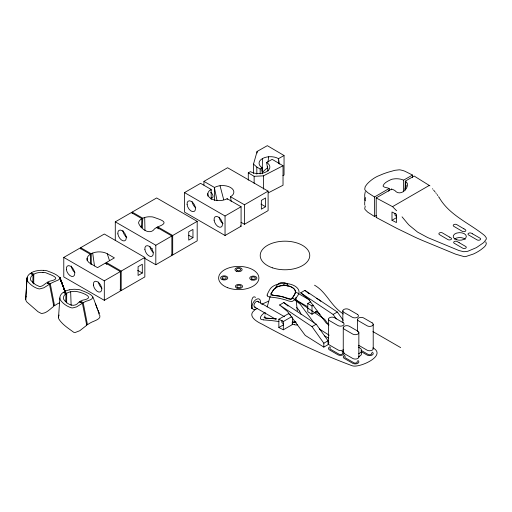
<?xml version="1.0" encoding="UTF-8"?>
<svg xmlns="http://www.w3.org/2000/svg" width="512" height="512" viewBox="0 0 512 512"><rect width="100%" height="100%" fill="white"/><g stroke="black" fill="none" stroke-linecap="round" stroke-linejoin="round"><path stroke-width="0.77" d="M91.277 264.422L91.226 253.773L80.672 247.68L80.672 248.896M412.474 177.485L412.474 175.046L403.59 180.179L403.526 191.789M66.637 302.944L66.714 293.242L64.179 291.776L64.166 292.986M211.232 199.494L211.11 189.427L200.557 183.334L184.518 192.595L184.518 212.096L225.043 235.494L241.082 226.227L241.082 206.733L227.155 198.688A11.341 6.547 0 0 1 211.174 198.726A11.341 6.547 0 0 1 210.989 189.498L211.136 190.214M33.709 283.936L33.792 274.227L31.258 272.768L31.238 274.15M214.586 200.41L214.49 187.475L203.936 181.382L203.936 185.043M405.658 189.05L405.773 181.568L405.293 181.184L405.082 189.792M32.832 283.008L32.998 274.746L30.451 273.274A15.296 8.832 0 0 0 26.944 278.995M65.766 301.587L65.92 293.76L63.379 292.288A14.496 8.371 0 0 0 61.869 293.542L61.293 294.195A16.09 9.286 0 0 0 60.006 296.659L59.91 298.81A11.616 6.707 0 0 0 60.256 299.821C62.867 303.578 67.014 306.522 71.405 307.814A3.923 2.266 0 0 0 72.845 307.904L76.582 306.886L82.406 303.27L86.739 325.274L79.763 330.726L75.328 332.448A2.797 1.613 0 0 1 73.741 332.301C68.48 328.397 62.054 324.429 58.669 318.726A16.122 9.306 0 0 1 58.637 316.403L59.11 315.034M262.464 158.56L262.208 172.845A39.334 22.707 0 0 1 267.264 168.083L267.507 166.214M141.542 227.008L141.875 218.669L131.328 212.582L115.283 221.843L115.283 240.563M142.374 227.738L142.765 218.208L132.173 212.096L132.173 213.312M59.546 303.213L59.827 297.882M25.734 299.706L26.925 278.464M25.67 299.373L27.149 277.395M59.552 302.47L58.541 317.114M261.894 168.768L262.029 167.654A11.341 6.547 0 0 1 262.605 158.477A11.341 6.547 0 0 1 278.502 158.65L284.045 155.514L284.045 175.008L282.925 175.642M261.907 171.104L262.029 167.654M275.565 288.525C275.91 285.862 278.016 283.635 280.506 282.758C283.181 281.747 287.891 282.867 287.789 286.086M268 162.144L268.659 156.762M391.418 189.766L391.558 189.075A15.93 9.197 0 0 1 394.874 190.528C399.718 196.55 408.096 189.702 407.507 183.878A12.211 7.046 0 0 0 406.035 181.805L405.773 181.568M403.59 180.173A10.842 6.259 0 0 0 398.829 178.893A12.39 7.149 0 0 0 394.925 178.803L392.634 179.11A8.742 5.05 0 0 0 391.405 179.43C388.352 180.877 383.904 182.656 383.014 186.08C384.627 188.736 391.552 186.502 388.704 191.213M267.174 306.982L270.234 296.147M253.504 173.472L253.504 164.115L257.094 151.456L267.328 145.664L284.045 155.514M265.069 314.202L265.498 312.73M365.306 191.571L364.736 194.522L364.717 201.133M26.061 296.288L25.818 296.96A15.987 9.229 0 0 0 25.83 300.045L26.24 301.062A13.274 7.667 0 0 0 26.867 302.022L38.086 311.782L41.133 313.363A2.72 1.568 0 0 0 41.997 313.453C46.822 313.056 50.144 308.954 53.811 306.266L49.478 284.262L46.765 282.694L42.662 285.702L40.314 286.579A2.182 1.261 0 0 1 39.59 286.579L35.341 284.595L30.88 280.499A8.781 5.069 0 0 1 30.554 279.59L30.534 278.426A11.718 6.765 0 0 1 32.986 274.746M365.242 206.054L364.73 208.538A7.398 4.269 0 0 0 365.062 209.504L367.661 212.109L374.483 216.48L376.339 215.405M264.979 315.834C262.541 320.442 274.176 317.722 276.544 318.925M264.704 312.653C261.6 314.573 257.21 319.923 263.533 319.814M264.557 317.171L264 317.766L276.16 319.027M252.141 308.07L251.706 308.416M53.229 304.947L54.547 305.715L56.499 304.416A25.958 14.989 0 0 1 58.208 303.475L59.578 302.822M49.478 284.262L43.872 287.77L39.821 288.896A3.885 2.246 0 0 1 38.771 288.845C34.24 287.731 30.086 284.608 27.36 280.877A11.661 6.733 0 0 1 26.989 279.814L26.899 278.995M42.97 272.352L44.845 272.557A8.365 4.832 0 0 1 45.875 272.774C51.002 275.046 62.893 278.534 49.811 281.152A15.475 8.934 0 0 0 47.59 282.195L50.285 283.757L51.891 282.842A23.354 13.485 0 0 1 53.37 282.131L58.586 279.872L60.032 278.573A2.554 1.472 0 0 0 60.09 278.221C57.216 274.202 51.539 272.614 47.059 270.822A11.475 6.624 0 0 0 45.427 270.502L43.686 270.317M66.714 293.235A10.931 6.31 0 0 1 70.662 291.782L71.117 291.686A12.211 7.046 0 0 1 74.963 291.341C79.827 291.501 97.536 297.632 82.778 300.147A15.565 8.986 0 0 0 80.518 301.21L83.373 302.669A26.234 15.149 0 0 1 86.016 301.261C101.21 297.434 86.374 292.365 80.134 289.869A11.475 6.624 0 0 0 78.47 289.53L74.822 289.274A15.987 9.229 0 0 0 69.83 289.754L69.242 289.882M132.173 212.096L156.653 197.958L197.184 221.357L197.184 240.851L172.698 254.989L172.051 254.618M90.381 254.259A11.341 6.547 0 0 0 90.381 263.52L97.517 267.642L105.536 263.008L120.352 271.565L120.352 291.059L104.307 300.32L63.782 276.922L63.782 257.427L79.827 248.166L90.381 254.259L90.432 264.038M80.672 247.68L104.307 234.029L144.838 257.427L144.838 276.922L121.197 290.573L119.949 289.85M203.936 181.382L227.578 167.738L268.102 191.136L268.102 210.63L244.461 224.282L241.03 222.298M106.682 263.91L106.381 262.522L114.4 257.888L107.264 253.773A11.341 6.547 0 0 0 91.226 253.773M115.283 221.843L155.814 245.242L171.853 235.981L171.853 255.475L155.814 264.736L144.819 258.394M142.765 218.208A11.091 6.4 0 0 1 144.691 217.491L145.139 217.363A12 6.925 0 0 1 149.005 216.774L151.878 216.851A8.096 4.672 0 0 1 153.184 217.069C160.467 219.75 170.938 222.278 157.715 226.842L172.698 235.494L197.184 221.357M63.782 257.427L104.307 280.826L120.352 271.565M106.381 262.522L121.197 271.072L144.838 257.427M184.518 192.595L225.043 215.994L241.082 206.733M214.49 187.475A11.341 6.547 0 0 1 230.528 187.475A11.341 6.547 0 0 1 230.528 196.742L244.461 204.781L268.102 191.136M192.96 237.683L188.736 240.122L188.736 231.834L192.96 229.395L192.96 237.683L188.845 235.309M142.304 273.024L138.08 275.462L138.08 266.688L142.304 264.25L142.304 273.024L137.709 270.368M265.568 206.733L261.35 209.171L261.35 200.397L265.568 197.958L265.568 206.733L260.973 204.077M374.483 216.48L374.483 196.979L389.306 188.422M485.754 241.773C487.917 245.082 483.258 247.712 481.146 249.523A51.603 29.792 0 0 1 478.003 251.597A45.901 26.502 0 0 1 473.389 254.022L465.6 256.602A4.902 2.829 0 0 1 464.16 256.646L455.61 254.17L423.149 240.755A313.478 180.986 0 0 1 414.931 237.139L396.646 228.269L376.192 217.44L376.192 197.946L391.558 189.075M405.261 181.165L414.144 176.032L429.933 185.85M376.192 197.946L392.531 206.656L429.466 185.331M376.192 217.44L376.864 217.056M391.987 220.269L396.448 222.566L396.448 214.278L391.987 211.981L391.987 220.269L396.742 217.523M279.59 305.005L283.814 302.566L316.224 324.205L328.045 340.781L328.045 344.678L323.827 347.117L305.248 335.418L287.52 311.533L279.59 305.005L312.006 326.643L323.827 343.219L323.827 347.117M329.011 324.902L326.355 323.232L308.627 299.347L300.698 292.819L304.922 290.381L337.331 312.019L343.245 320.307M292.589 317.67L292.589 324.448L283.315 329.805L278.854 327.507L278.854 319.219L288.365 313.728L290.778 315.117M317.382 311.11L312.006 314.214L307.782 311.776L307.782 303.488L310.509 301.914M278.854 319.219L283.315 321.517L291.923 316.544M307.782 303.488L312.006 305.926L313.35 305.152M278.854 327.507L283.61 324.762M312.006 326.643L316.224 324.205M300.698 292.819L333.114 314.458L337.331 312.019M323.827 343.219L328.045 340.781M248.288 180.166L248.288 172.858L250.419 171.648A11.341 6.547 0 0 0 266.458 171.744A11.341 6.547 0 0 0 266.618 162.483L272.16 159.341L283.027 165.741L283.027 185.242L268.333 192.832M253.504 164.115L256.826 167.059L260.173 169.024L262.304 167.821L262.317 168.41M296.211 322.746L292.378 321.978M248.288 172.858L254.138 176.301L263.43 175.866L283.027 165.741M295.814 321.76L292.064 322.227M268.646 301.19L263.795 303.315A35.642 20.576 0 0 0 261.747 304.442M297.638 324.736L296.96 324.922A2.573 1.485 0 0 1 296.032 325.005L294.477 324.755M290.906 299.36L289.747 298.938A49.152 28.378 0 0 0 272.109 295.168L270.752 295.053A73.069 42.182 0 0 1 273.517 289.766A11.341 6.547 0 0 1 288.077 285.894A11.341 6.547 0 0 1 294.784 294.304A73.069 42.182 0 0 1 290.925 299.366M295.981 299.93L307.155 306.458M412.474 175.046L404.934 171.251A22.982 13.267 0 0 0 403.168 170.624A25.222 14.56 0 0 0 402.374 170.381L400.454 169.939A6.317 3.648 0 0 0 399.226 169.824L394.938 170.304L387.968 172.256A94.643 54.643 0 0 0 383.206 173.907L377.478 176.307A36.173 20.883 0 0 0 373.446 178.605L372.077 179.571A52.186 30.131 0 0 0 367.149 183.994L365.242 186.56L364.73 189.043A7.398 4.269 0 0 0 365.062 190.003L367.661 192.608L374.483 196.979M240.397 225.837L241.082 226.227M400.653 347.603L372.902 331.571M295.296 291.757L309.568 300M141.869 218.669A11.52 6.65 0 0 0 138.573 222.976C140.192 228.403 149.722 235.885 154.547 228.864A27.59 15.93 0 0 1 156.858 227.322L171.853 235.981M358.65 345.286L367.091 350.163A3.584 2.067 0 0 0 371.488 350.464A3.584 2.067 0 0 0 373.043 348.07M358.406 347.098L359.706 347.846A6.566 3.789 0 0 1 358.784 353.651M361.005 350.304L368.147 354.426A2.086 1.203 0 0 0 370.874 354.541A2.086 1.203 0 0 0 371.469 353.005M361.248 351.661L367.091 355.04A3.584 2.067 0 0 0 372.16 355.04A3.584 2.067 0 0 0 372.16 352.115M324.531 335.827L328.653 338.208M257.926 301.376L284.518 316.73M341.978 351.258L343.923 352.384M171.213 255.11L171.853 255.475M254.637 307.066L275.552 319.136M65.92 293.76A10.886 6.285 0 0 0 64.992 294.554L64.544 295.059A12.39 7.149 0 0 0 63.494 297.229L63.482 298.586A8.742 5.05 0 0 0 63.725 299.354C66.95 304.314 74.278 308.205 78.714 302.381A24.314 14.035 0 0 1 79.693 301.702L82.406 303.27M86.317 324.058L87.475 324.723L83.213 302.765M86.246 324.986L86.739 325.274M267.277 168.09L267.981 168.506M314.534 285.21C323.834 290.406 328.634 300.326 335.853 307.718A34.886 20.141 60 0 0 338.029 309.824L338.803 310.509A38.765 22.381 60 0 0 341.299 312.531L343.392 314.022M315.398 311.469L320.019 314.291M316.646 298.374L320.742 300.883L320.742 301.402M319.238 328.941L329.19 335.206M373.069 347.923C387.405 355.712 359.034 368.346 352.269 365.779C321.248 354.285 291.168 340.166 262.189 324.205C257.216 321.971 247.021 316.122 254.31 310.394A54.195 31.29 0 0 1 255.68 309.03M304.922 290.381L309.19 293.894M283.814 302.566L288.083 306.08M392.531 206.656L396.627 210.765M98.906 314.016C103.098 318.957 93.83 320.787 90.816 322.643A29.382 16.966 0 0 0 87.482 324.73M432.467 188.736L432.755 189.082M402.048 216.838L407.347 223.213A35.91 24.435 56.3 0 0 409.248 225.286L417.574 232.096L427.674 237.562L458.938 250.522L463.827 251.744L467.501 251.328A19.699 11.379 0 0 0 468.019 251.181L476.435 247.616L483.718 242.586L486.355 239.053L486.176 237.613L484.941 235.936A32.838 18.931 0.2 0 0 483.738 234.829C468.518 222.746 449.03 214.938 439.027 197.261M433.568 190.054L435.046 191.891M435.725 192.762L436.275 193.485M314.182 323.078L300.186 304.224L292.256 297.696L324.666 319.334L328.762 325.069M437.005 194.458L437.805 195.552M333.114 314.458L336.294 318.918M438.592 196.646L438.854 197.018M299.469 311.014L300.333 312.608A41.434 23.923 0 0 1 301.088 314.541M255.565 297.325C251.974 294.534 251.059 302.573 251.642 305.094M99.027 313.114L98.054 310.643L99.168 313.504L95.45 303.795M59.475 277.12L65.216 291.872M65.248 291.898L59.693 277.363L64.986 291.29M65.018 291.328L59.782 277.478L65.03 291.45M65.056 291.488L59.872 277.606L65.056 291.61M97.408 308.992L92.96 296.954M96.39 306.24L96.518 306.586M65.094 291.686L60 277.856L65.101 291.834M107.264 253.773L109.389 260.275M251.578 308.371L251.654 305.299M220.038 185.715L223.693 199.661M106.752 264.256L106.829 264.602M105.536 263.008L105.683 263.706M156.858 227.322L157.005 228.019M214.515 188.269L217.088 200.678M158.144 228.915L157.715 226.842M79.693 301.709L79.827 302.394M54.547 305.715L50.285 283.757M47.59 282.195L47.891 283.763M80.518 301.21L80.781 302.579M266.618 162.483L268.026 171.136M279.386 164.09L278.502 158.65L278.534 163.686M230.528 196.742L231.181 201.491M227.155 198.688L227.258 199.43M92.691 253.056L94.483 265.914M297.312 310.854L295.878 297.504M70.662 291.776L71.136 305.37M144.691 217.491L144.979 230.336M87.098 258.336L87.142 260.627M262.336 169.594L262.374 173.818M207.821 193.581L207.846 196.128M373.21 324.365L373.21 348.736M364.71 201.888L364.71 205.139M358.854 332.653L358.854 357.024M357.6 319.418L357.6 331.206M343.251 327.699L343.251 352.077M342.829 310.886L342.829 322.682M328.474 319.174L328.474 343.546M312.006 305.926L312.006 314.214M283.315 321.517L283.315 329.805M263.43 175.866L263.43 189.126M260.173 169.024L260.173 173.901M257.094 151.456L257.094 153.018M256.826 167.059L256.826 174.074M254.138 176.301L254.138 183.322M244.461 204.781L244.461 224.282M225.043 215.994L225.043 235.494M172.698 235.494L172.698 254.989M155.814 245.242L155.814 264.736M121.197 271.072L121.197 290.573M104.307 280.826L104.307 300.32M33.766 274.214A11.45 6.611 0 0 1 42.957 272.397M31.232 272.755A15.014 8.672 0 0 1 43.674 270.368M64.179 291.776A14.4 8.314 0 0 1 69.242 289.882M102.022 288.224A5.971 3.45 60 0 1 98.445 282.029M75.002 272.627A5.971 3.45 60 0 1 71.392 266.067M195.738 207.795A5.971 3.45 60 0 1 192.16 201.6M223.053 223.61A5.971 3.45 60 0 1 219.174 217.197M210.688 192.352A3.283 1.894 60 0 1 213.005 196.122A3.283 1.894 60 0 1 211.11 197.914M141.082 226.003A3.283 1.894 60 0 1 141.21 227.546M126.803 237.254A5.971 3.45 60 0 1 122.893 230.483M152.32 248.813A3.283 1.894 60 0 1 152.179 248.512M153.222 252.41A5.971 3.45 60 0 1 149.946 246.445M282.266 285.83A5.971 3.45 -60 0 1 287.789 284.544M283.29 323.296A3.283 1.894 -60 0 1 282.08 320.269M255.642 307.168A3.283 1.894 -60 0 1 253.978 305.216A3.283 1.894 -60 0 1 256.211 301.581A3.283 1.894 -60 0 1 258.566 302.413M257.178 308.467A5.971 3.45 -60 0 1 252.064 306.886A5.971 3.45 -60 0 1 256.781 299.091A5.971 3.45 -60 0 1 260.333 303.258M342.266 352.685A2.086 1.203 0 0 1 341.805 354.272A2.086 1.203 0 0 1 339.021 354.182L330.579 349.312A2.086 1.203 0 0 1 330.528 347.635M344.064 353.12A3.584 2.067 0 0 1 342.042 355.2A3.584 2.067 0 0 1 337.965 354.797L329.523 349.92A3.584 2.067 0 0 1 330.029 346.752M343.034 351.872A3.584 2.067 0 0 1 343.789 352.512M357.114 361.293A2.086 1.203 0 0 1 356.518 362.829A2.086 1.203 0 0 1 353.798 362.714L345.357 357.843A2.086 1.203 0 0 1 345.299 356.166M343.251 349.779A3.584 2.067 0 0 1 337.965 349.92L329.523 345.043A3.584 2.067 0 0 1 328.922 342.579M357.805 360.397A3.584 2.067 0 0 1 357.805 363.322A3.584 2.067 0 0 1 352.742 363.322L344.301 358.451A3.584 2.067 0 0 1 344.8 355.283M361.242 352.166A6.566 3.789 0 0 1 358.784 356.576M358.688 356.358A3.584 2.067 0 0 1 357.139 358.752A3.584 2.067 0 0 1 352.742 358.451L344.301 353.574A3.584 2.067 0 0 1 343.699 351.11M454.496 239.066A6.566 3.789 0 0 1 465.28 239.29M396.64 216.013A3.283 1.894 -60 0 1 395.117 213.325M365.459 200.973A5.971 3.45 -60 0 1 365.459 197.562M405.248 189.952A3.283 1.894 -60 0 1 405.248 187.981M406.138 186.208A3.283 1.894 -60 0 1 406.554 185.722M263.514 319.91A108.582 62.688 0 0 1 278.976 321.562M291.942 324.032A108.582 62.688 0 0 1 294.547 324.659M296.646 307.571A28.358 16.371 0 0 1 299.398 311.027M271.002 293.51C272.8 296.742 278.099 295.162 281.242 296.429A15.526 8.966 0 0 1 283.93 297.184C286.854 298.381 291.77 301.235 293.357 296.755C294.387 294.528 296.64 291.725 294.528 289.402A12.211 7.046 0 0 0 292.378 287.533A10.925 6.304 0 0 0 284.813 285.491L284.326 285.498A12.39 7.149 0 0 0 280.467 285.856L278.323 286.413A8.742 5.05 0 0 0 277.222 286.861L273.638 289.677L271.002 293.51M267.104 295.136L267.731 296.493L270.266 297.107A45.901 26.502 0 0 1 288.979 301.088L291.904 301.549L294.074 300.326A76.646 44.25 0 0 0 298.125 295.021A14.925 8.614 0 0 0 289.318 283.955A14.925 8.614 0 0 0 270.144 289.043A76.646 44.25 0 0 0 267.245 294.598L267.104 295.136M357.382 314.336L348.941 309.459A3.584 2.067 0 0 0 343.878 309.459A3.584 2.067 0 0 0 343.878 312.384L352.32 317.261A3.584 2.067 0 0 0 357.382 317.261A3.584 2.067 0 0 0 357.382 314.336M372.16 322.867L363.718 317.99A3.584 2.067 0 0 0 358.65 317.99A3.584 2.067 0 0 0 358.65 320.915L367.091 325.792A3.584 2.067 0 0 0 372.16 325.792A3.584 2.067 0 0 0 372.16 322.867M343.034 322.624L334.592 317.747A3.584 2.067 0 0 0 329.523 317.747A3.584 2.067 0 0 0 329.523 320.672L337.965 325.549A3.584 2.067 0 0 0 343.034 325.549A3.584 2.067 0 0 0 343.034 322.624M357.805 331.155L349.363 326.278A3.584 2.067 0 0 0 344.301 326.278A3.584 2.067 0 0 0 344.301 329.203L352.742 334.08A3.584 2.067 0 0 0 357.805 334.08A3.584 2.067 0 0 0 357.805 331.155M472.525 233.83L471.578 233.28A2.086 1.21 0.1 0 0 468.621 233.28A2.086 1.21 0.1 0 0 468.621 234.989L477.062 239.872A2.086 1.21 0 0 0 480.019 239.872A2.086 1.21 0 0 0 480.019 238.17L472.525 233.83M459.155 242.688L457.222 241.568A2.086 1.21 0.1 0 0 454.266 241.562A2.086 1.21 0.1 0 0 454.266 243.277L462.707 248.16A2.086 1.21 0 0 0 465.664 248.16A2.086 1.21 0 0 0 465.664 246.451L459.155 242.688M463.942 228.845L456.8 224.64A2.086 1.235 0.6 0 0 453.85 224.602A2.086 1.235 0.6 0 0 453.837 226.349L462.285 231.309A2.086 1.21 0.3 0 0 465.242 231.315A2.086 1.21 0.3 0 0 465.242 229.6L463.942 228.845M449.587 237.133L442.445 232.928A2.086 1.235 0.6 0 0 439.501 232.89A2.086 1.235 0.6 0 0 439.488 234.637L447.936 239.597A2.086 1.21 0.3 0 0 450.893 239.603A2.086 1.21 0.3 0 0 450.886 237.888L449.587 237.133M272.602 267.866A24.774 14.304 0 0 0 309.76 255.475A24.774 14.304 0 0 0 272.602 243.091A24.774 14.304 0 0 0 272.602 267.866M93.389 285.037A5.971 3.45 60 0 0 100.218 291.994A5.971 3.45 60 0 0 99.066 282.989A5.971 3.45 60 0 0 93.389 285.037M66.368 269.434A5.971 3.45 60 0 0 73.197 276.397A5.971 3.45 60 0 0 72.045 267.392A5.971 3.45 60 0 0 66.368 269.434M187.104 204.608A5.971 3.45 60 0 0 193.933 211.565A5.971 3.45 60 0 0 192.781 202.56A5.971 3.45 60 0 0 187.104 204.608M214.118 220.205A5.971 3.45 60 0 0 220.947 227.162A5.971 3.45 60 0 0 219.795 218.163A5.971 3.45 60 0 0 214.118 220.205M251.533 279.936A3.584 2.067 0 0 0 256.909 278.144A3.584 2.067 0 0 0 251.533 276.352A3.584 2.067 0 0 0 251.533 279.936M236.544 271.328A3.584 2.067 0 0 0 242.125 269.76A3.584 2.067 0 0 0 236.986 267.75A3.584 2.067 0 0 0 236.544 271.328M236.966 288.141A3.584 2.067 0 0 0 242.547 286.579A3.584 2.067 0 0 0 237.408 284.57A3.584 2.067 0 0 0 236.966 288.141M222.189 279.61A3.584 2.067 0 0 0 227.77 278.048A3.584 2.067 0 0 0 222.63 276.038A3.584 2.067 0 0 0 222.189 279.61M227.738 287.744A20.134 11.622 0 0 0 258.861 278.669A20.134 11.622 0 0 0 229.69 267.648A20.134 11.622 0 0 0 227.738 287.744M252.154 279.142A2.086 1.203 0 0 0 255.411 278.227A2.086 1.203 0 0 0 252.416 277.056A2.086 1.203 0 0 0 252.154 279.142M237.382 270.611A2.086 1.203 0 0 0 240.634 269.696A2.086 1.203 0 0 0 237.638 268.525A2.086 1.203 0 0 0 237.382 270.611M237.805 287.43A2.086 1.203 0 0 0 241.056 286.515A2.086 1.203 0 0 0 238.061 285.344A2.086 1.203 0 0 0 237.805 287.43M223.027 278.899A2.086 1.203 0 0 0 226.285 277.984A2.086 1.203 0 0 0 223.283 276.813A2.086 1.203 0 0 0 223.027 278.899M117.869 233.856A5.971 3.45 60 0 0 124.698 240.813A5.971 3.45 60 0 0 123.546 231.808A5.971 3.45 60 0 0 117.869 233.856M144.89 249.453A5.971 3.45 60 0 0 151.718 256.41A5.971 3.45 60 0 0 150.566 247.405A5.971 3.45 60 0 0 144.89 249.453M456.333 239.674A6.566 3.795 0.1 0 0 466.323 236.538A6.566 3.795 0.1 0 0 456.614 233.101A6.566 3.795 0.1 0 0 456.333 239.674"/></g></svg>
